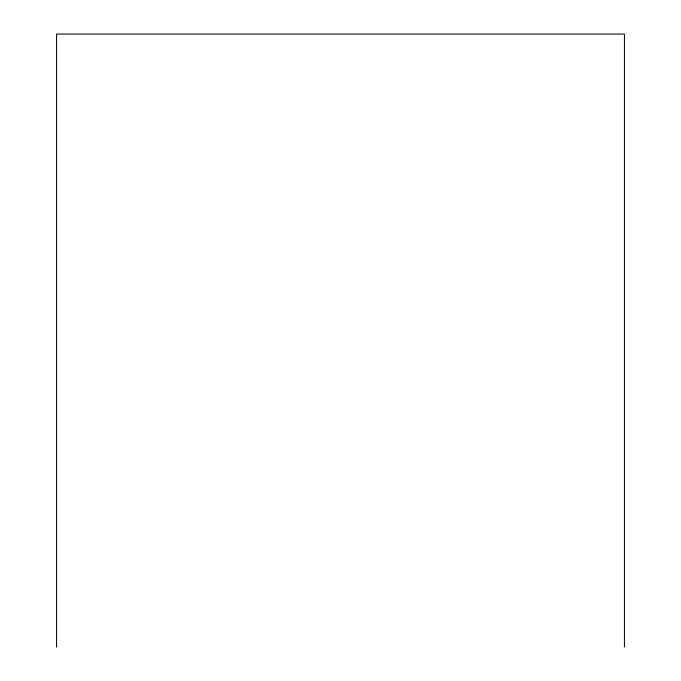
<?xml version="1.0" encoding="UTF-8"?>
<svg xmlns="http://www.w3.org/2000/svg" width="681" height="681" viewBox="0 0 681 681"><rect width="100%" height="100%" fill="white"/><g stroke="black" fill="none" stroke-linecap="round" stroke-linejoin="round"><path stroke-width="1.02" d="M624.434 646.95L624.434 34.05L56.566 34.05L56.566 646.95"/></g></svg>
